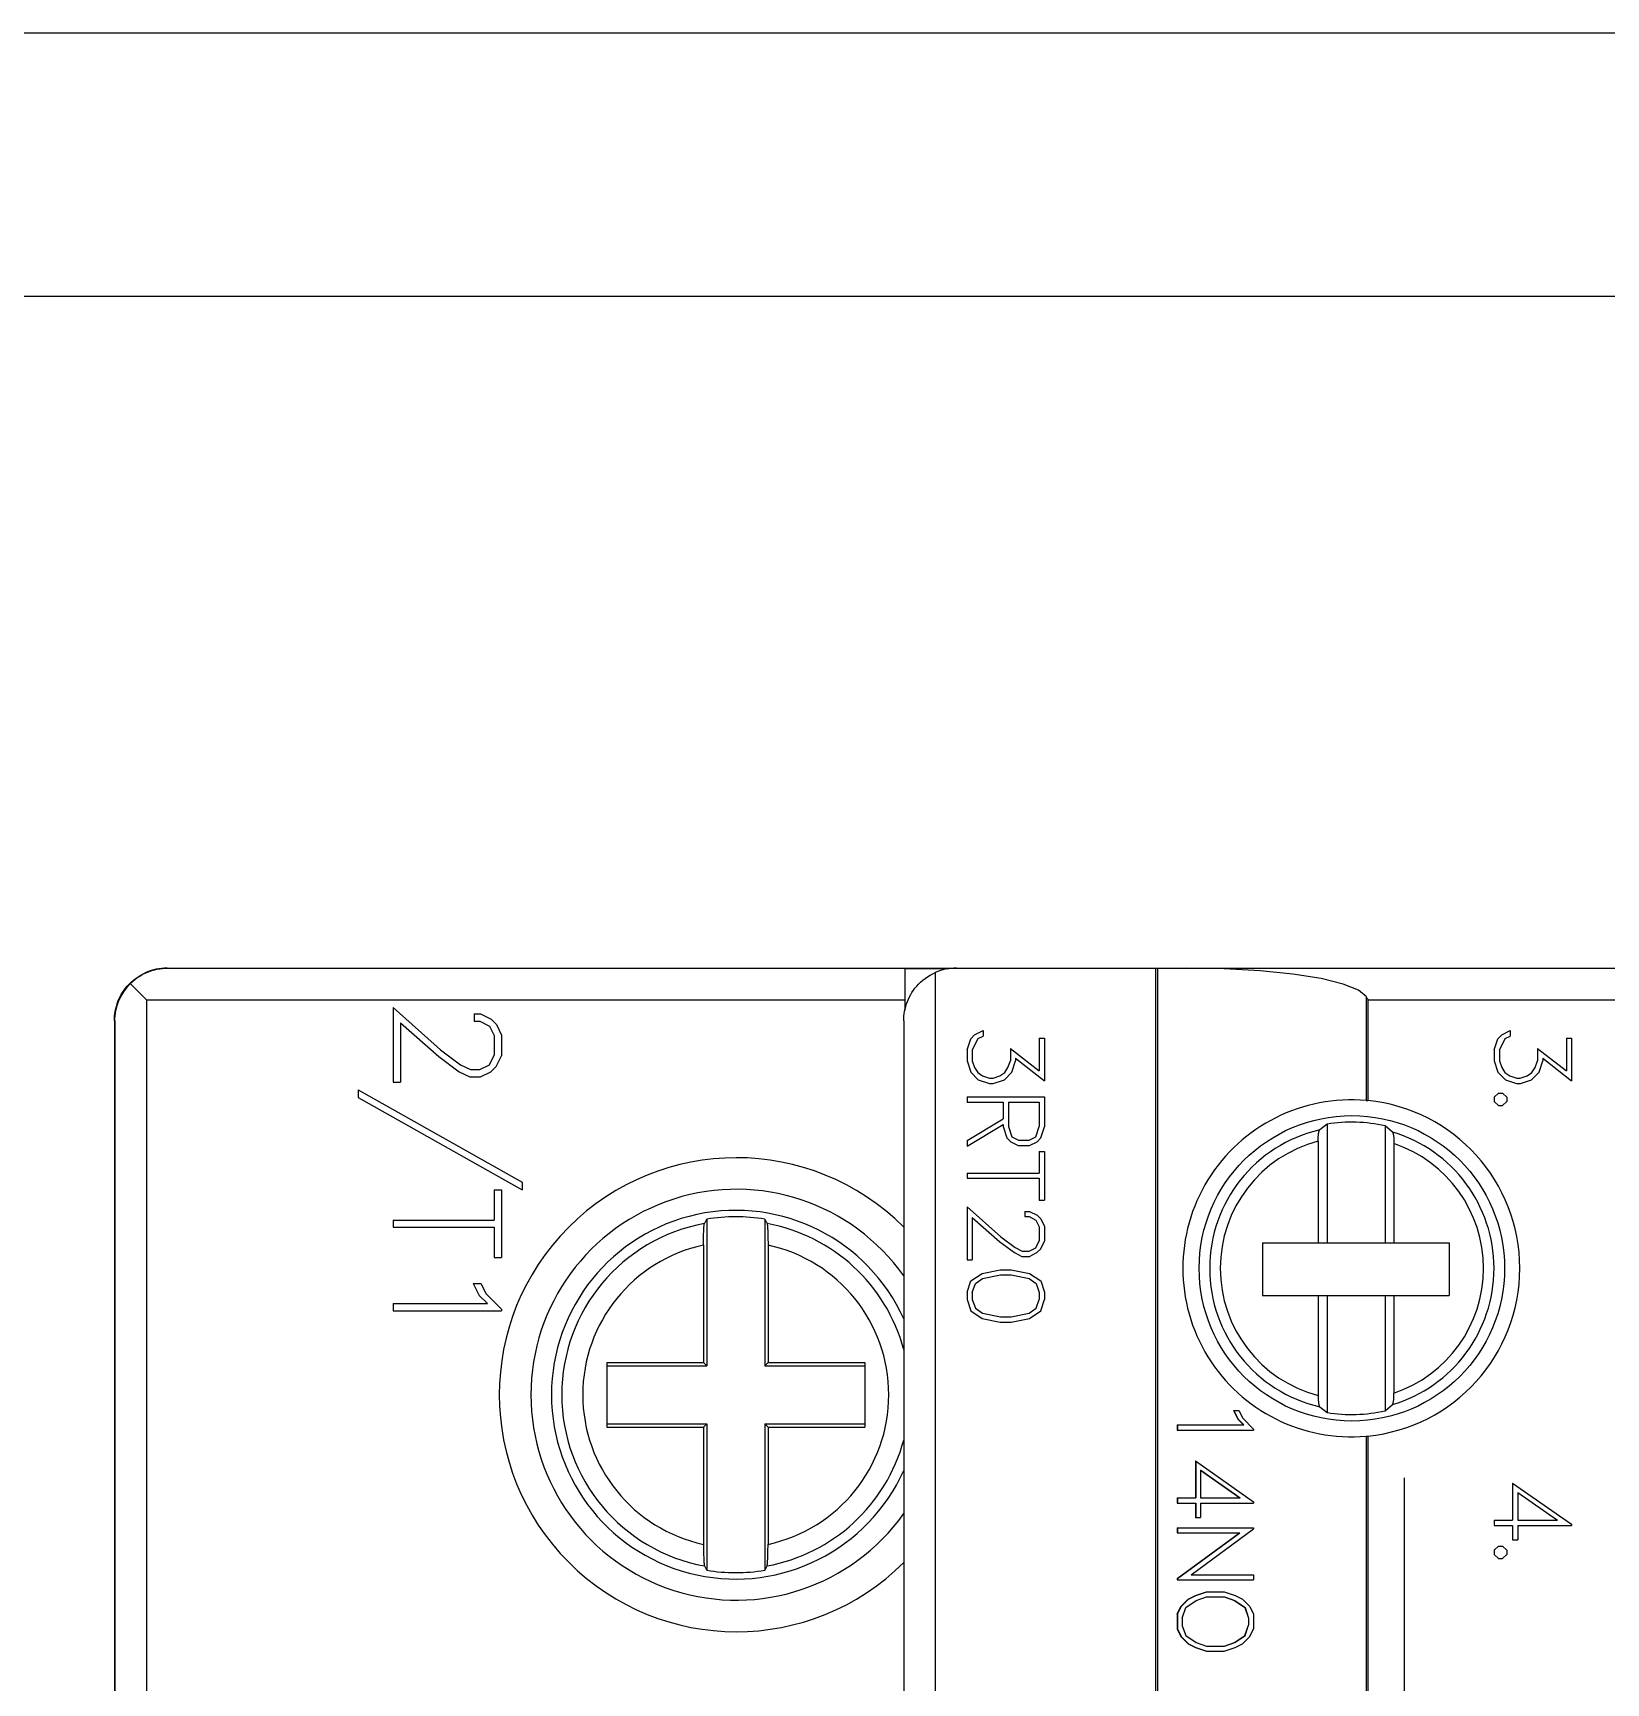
# Model space of a CAD drawing. Header units: millimetres. Extents: x -72 to 2978, y -1067 to 2817.
# Drawn here: x 478.3 to 508.17, y 293.56 to 324.88 of the extents above; entities that cross this region are included whole.
import ezdxf

# ---------------------------------------------------------------- set-up
doc = ezdxf.new("R2010")
doc.units = ezdxf.units.MM
doc.layers.add('10000_FRONT', color=7, linetype='Continuous')

msp = doc.modelspace()

# ---------------------------------------------------------------- linework, layer by layer
for p, q in [((424.654, 324.884), (733.643, 324.884)), ((504.345, 290.605), (504.345, 297.454))]:
    msp.add_line(p, q)
at = {"color": 30, "true_color": 0xf8991e}
msp.add_line((433.915, 319.884), (726.121, 319.884), dxfattribs=at)
at = {"layer": '10000_FRONT', "color": 7, "linetype": 'Continuous', "lineweight": 25}
for p, q in [((480.345, 306.995), (480.395, 307.022)), ((480.364, 307), (480.411, 307.025)), ((480.395, 307.022), (480.445, 307.046)), ((480.411, 307.025), (480.459, 307.047)), ((480.445, 307.046), (480.445, 307.041)), ((480.459, 307.047), (480.508, 307.067)), ((480.508, 307.067), (480.558, 307.084)), ((480.558, 307.084), (480.608, 307.098)), ((480.608, 307.098), (480.659, 307.11)), ((480.659, 307.11), (480.709, 307.118)), ((480.709, 307.118), (480.758, 307.124)), ((480.758, 307.124), (480.807, 307.128)), ((480.807, 307.128), (480.855, 307.129)), ((480.845, 307.129), (480.855, 307.129)), ((480.855, 307.129), (494.855, 307.129)), ((494.855, 307.129), (494.855, 306.529)), ((494.855, 307.129), (548.835, 307.129)), ((494.855, 307.119), (495.694, 307.119)), ((495.335, 306.995), (495.385, 307.022)), ((495.385, 307.022), (495.435, 307.046)), ((495.435, 307.046), (495.435, 279.129)), ((496.945, 307.129), (496.945, 307.129)), ((499.619, 307.129), (499.619, 279.129)), ((499.653, 307.129), (499.653, 279.129)), ((480.002, 306.667), (480.029, 306.708)), ((480.011, 306.666), (480.041, 306.71)), ((480.029, 306.708), (480.058, 306.747)), ((480.041, 306.71), (480.073, 306.752)), ((480.058, 306.747), (480.091, 306.786)), ((480.073, 306.752), (480.108, 306.794)), ((480.091, 306.786), (480.126, 306.824)), ((480.108, 306.794), (480.148, 306.836)), ((480.126, 306.824), (480.165, 306.862)), ((480.148, 306.836), (480.19, 306.876)), ((480.148, 306.836), (480.455, 306.529)), ((480.165, 306.862), (480.206, 306.899)), ((480.19, 306.876), (480.232, 306.911)), ((480.206, 306.899), (480.25, 306.933)), ((480.232, 306.911), (480.274, 306.943)), ((480.25, 306.933), (480.297, 306.965)), ((480.274, 306.943), (480.318, 306.973)), ((480.297, 306.965), (480.345, 306.995)), ((480.318, 306.973), (480.364, 307)), ((494.992, 306.667), (495.019, 306.708)), ((495.019, 306.708), (495.048, 306.747)), ((495.048, 306.747), (495.081, 306.786)), ((495.081, 306.786), (495.116, 306.824)), ((495.116, 306.824), (495.155, 306.862)), ((495.155, 306.862), (495.196, 306.899)), ((495.196, 306.899), (495.24, 306.933)), ((495.24, 306.933), (495.287, 306.965)), ((495.287, 306.965), (495.335, 306.995)), ((479.871, 306.356), (479.883, 306.402)), ((479.883, 306.402), (479.897, 306.448)), ((479.886, 306.376), (479.9, 306.426)), ((479.897, 306.448), (479.914, 306.493)), ((479.9, 306.426), (479.917, 306.476)), ((479.914, 306.493), (479.933, 306.538)), ((479.917, 306.476), (479.937, 306.525)), ((479.933, 306.538), (479.954, 306.582)), ((479.937, 306.525), (479.959, 306.573)), ((479.954, 306.582), (479.977, 306.625)), ((479.959, 306.573), (479.984, 306.62)), ((479.977, 306.625), (480.002, 306.667)), ((479.984, 306.62), (480.011, 306.666)), ((480.455, 306.529), (480.455, 262.729)), ((480.455, 306.529), (494.855, 306.529)), ((494.855, 306.529), (494.855, 306.328)), ((494.861, 306.356), (494.873, 306.402)), ((494.873, 306.402), (494.887, 306.448)), ((494.887, 306.448), (494.904, 306.493)), ((494.904, 306.493), (494.923, 306.538)), ((494.923, 306.538), (494.944, 306.582)), ((494.944, 306.582), (494.967, 306.625)), ((494.967, 306.625), (494.992, 306.667)), ((503.616, 306.589), (503.616, 304.617)), ((503.616, 306.589), (503.621, 306.58)), ((503.621, 306.58), (503.626, 306.572)), ((503.626, 306.572), (503.631, 306.563)), ((503.631, 306.563), (503.636, 306.555)), ((503.636, 306.555), (503.641, 306.546)), ((503.641, 306.546), (503.646, 306.538)), ((503.646, 306.538), (503.651, 306.529)), ((503.651, 306.529), (503.651, 304.614)), ((503.651, 306.529), (541.019, 306.529)), ((479.845, 306.129), (479.846, 306.173)), ((479.845, 306.129), (479.845, 263.139)), ((479.846, 306.173), (479.849, 306.218)), ((479.849, 306.218), (479.854, 306.264)), ((479.854, 306.264), (479.861, 306.309)), ((479.855, 306.129), (479.856, 306.177)), ((479.855, 306.129), (479.855, 263.129)), ((479.856, 306.177), (479.86, 306.226)), ((479.86, 306.226), (479.866, 306.276)), ((479.861, 306.309), (479.871, 306.356)), ((479.866, 306.276), (479.875, 306.326)), ((479.875, 306.326), (479.886, 306.376)), ((485.139, 306.381), (485.139, 304.966)), ((485.139, 306.381), (486.039, 305.58)), ((485.276, 306.091), (485.276, 304.966)), ((485.276, 306.091), (486.009, 305.451)), ((486.675, 306.258), (486.675, 306.119)), ((486.675, 306.258), (486.799, 306.258)), ((486.675, 306.119), (486.788, 306.119)), ((486.788, 306.119), (486.969, 306.028)), ((486.799, 306.258), (487, 306.16)), ((487, 306.16), (487.099, 306.058)), ((494.835, 306.129), (494.836, 306.173)), ((494.835, 306.129), (494.835, 279.329)), ((494.836, 306.173), (494.839, 306.218)), ((494.839, 306.218), (494.844, 306.264)), ((494.844, 306.264), (494.851, 306.309)), ((494.851, 306.309), (494.861, 306.356)), ((486.969, 306.028), (487.06, 305.847)), ((487.06, 305.847), (487.06, 305.474)), ((487.099, 306.058), (487.197, 305.857)), ((487.197, 305.857), (487.197, 305.462)), ((496.038, 305.576), (496.108, 305.788)), ((496.108, 305.788), (496.18, 305.862)), ((496.136, 305.57), (496.246, 305.792)), ((496.18, 305.862), (496.342, 305.943)), ((496.246, 305.792), (496.342, 305.839)), ((496.342, 305.943), (496.342, 305.839)), ((497.41, 305.796), (497.41, 305.181)), ((497.41, 305.796), (497.508, 305.796)), ((497.508, 305.796), (497.508, 304.988)), ((506.048, 305.576), (506.118, 305.788)), ((506.118, 305.788), (506.19, 305.862)), ((506.146, 305.57), (506.256, 305.792)), ((506.19, 305.862), (506.352, 305.943)), ((506.256, 305.792), (506.352, 305.839)), ((506.352, 305.943), (506.352, 305.839)), ((507.42, 305.796), (507.42, 305.181)), ((507.42, 305.796), (507.518, 305.796)), ((507.518, 305.796), (507.518, 304.988)), ((486.009, 305.451), (486.396, 305.161)), ((486.039, 305.58), (486.42, 305.295)), ((486.969, 305.292), (487.06, 305.474)), ((487.098, 305.263), (487.197, 305.462)), ((496.038, 305.576), (496.038, 305.366)), ((496.136, 305.57), (496.136, 305.37)), ((496.86, 305.606), (496.86, 305.37)), ((496.86, 305.606), (497.41, 305.181)), ((506.048, 305.576), (506.048, 305.366)), ((506.146, 305.57), (506.146, 305.37)), ((506.87, 305.606), (506.87, 305.37)), ((506.87, 305.606), (507.42, 305.181)), ((486.396, 305.161), (486.593, 305.062)), ((486.42, 305.295), (486.607, 305.202)), ((486.607, 305.202), (486.788, 305.202)), ((486.788, 305.202), (486.969, 305.292)), ((486.797, 305.062), (486.997, 305.161)), ((486.997, 305.161), (487.098, 305.263)), ((496.038, 305.366), (496.109, 305.155)), ((496.109, 305.155), (496.251, 305.011)), ((496.136, 305.37), (496.182, 305.239)), ((496.182, 305.239), (496.242, 305.147)), ((496.242, 305.147), (496.334, 305.086)), ((496.662, 305.086), (496.755, 305.147)), ((496.746, 305.011), (496.89, 305.155)), ((496.755, 305.147), (496.815, 305.239)), ((496.815, 305.239), (496.86, 305.37)), ((496.89, 305.155), (496.96, 305.366)), ((496.96, 305.419), (496.96, 305.366)), ((496.96, 305.419), (497.508, 304.988)), ((506.048, 305.366), (506.119, 305.155)), ((506.119, 305.155), (506.261, 305.011)), ((506.146, 305.37), (506.192, 305.239)), ((506.192, 305.239), (506.252, 305.147)), ((506.252, 305.147), (506.344, 305.086)), ((506.672, 305.086), (506.765, 305.147)), ((506.756, 305.011), (506.9, 305.155)), ((506.765, 305.147), (506.825, 305.239)), ((506.825, 305.239), (506.87, 305.37)), ((506.9, 305.155), (506.97, 305.366)), ((506.97, 305.419), (506.97, 305.366)), ((506.97, 305.419), (507.518, 304.988)), ((485.139, 304.966), (485.276, 304.966)), ((486.593, 305.062), (486.797, 305.062)), ((496.251, 305.011), (496.462, 304.941)), ((496.334, 305.086), (496.466, 305.041)), ((496.462, 304.941), (496.535, 304.941)), ((496.466, 305.041), (496.531, 305.041)), ((496.531, 305.041), (496.662, 305.086)), ((496.535, 304.941), (496.746, 305.011)), ((506.261, 305.011), (506.472, 304.941)), ((506.344, 305.086), (506.476, 305.041)), ((506.472, 304.941), (506.545, 304.941)), ((506.476, 305.041), (506.541, 305.041)), ((506.541, 305.041), (506.672, 305.086)), ((506.545, 304.941), (506.756, 305.011)), ((484.473, 304.819), (484.473, 304.67)), ((484.473, 304.819), (487.589, 303.065)), ((484.473, 304.67), (487.589, 302.918)), ((496.038, 304.682), (496.038, 304.584)), ((496.038, 304.682), (497.508, 304.682)), ((496.038, 304.584), (496.724, 304.584)), ((496.724, 304.584), (496.724, 304.268)), ((496.822, 304.584), (496.822, 304.123)), ((496.822, 304.584), (497.41, 304.584)), ((497.41, 304.584), (497.41, 304.123)), ((497.508, 304.682), (497.508, 304.118)), ((503.616, 304.617), (503.621, 304.616)), ((503.621, 304.616), (503.626, 304.616)), ((503.626, 304.616), (503.631, 304.615)), ((503.631, 304.615), (503.636, 304.615)), ((503.636, 304.615), (503.641, 304.614)), ((503.641, 304.614), (503.646, 304.614)), ((503.646, 304.614), (503.651, 304.614)), ((506.048, 304.678), (506.127, 304.756)), ((506.048, 304.678), (506.048, 304.597)), ((506.048, 304.597), (506.127, 304.519)), ((506.127, 304.756), (506.207, 304.756)), ((506.127, 304.519), (506.207, 304.519)), ((506.207, 304.756), (506.286, 304.678)), ((506.207, 304.519), (506.286, 304.597)), ((506.286, 304.678), (506.286, 304.597)), ((496.038, 303.857), (496.724, 304.268)), ((496.038, 303.751), (496.724, 304.162)), ((496.724, 304.162), (496.724, 304.119)), ((496.724, 304.119), (496.795, 303.908)), ((496.795, 303.908), (496.866, 303.833)), ((496.822, 304.123), (496.889, 303.927)), ((496.889, 303.927), (497.017, 303.862)), ((497.215, 303.862), (497.343, 303.927)), ((497.343, 303.927), (497.41, 304.123)), ((497.366, 303.833), (497.437, 303.908)), ((497.437, 303.908), (497.508, 304.118)), ((502.705, 303.872), (502.706, 303.886)), ((502.706, 303.9), (502.707, 303.913)), ((502.706, 303.886), (502.706, 303.9)), ((502.707, 303.925), (502.708, 303.937)), ((502.707, 303.913), (502.707, 303.925)), ((502.708, 303.937), (502.709, 303.949)), ((502.709, 303.949), (502.71, 303.961)), ((502.71, 303.961), (502.711, 303.972)), ((502.711, 303.972), (502.713, 303.983)), ((502.713, 303.983), (502.714, 303.993)), ((502.714, 303.993), (502.715, 304.002)), ((502.715, 304.002), (502.717, 304.011)), ((502.717, 304.011), (502.718, 304.02)), ((502.718, 304.02), (502.72, 304.028)), ((502.72, 304.028), (502.722, 304.035)), ((502.722, 304.035), (502.724, 304.041)), ((502.724, 304.041), (502.726, 304.046)), ((502.726, 304.046), (502.728, 304.05)), ((502.728, 304.05), (502.73, 304.054)), ((502.73, 304.054), (502.732, 304.057)), ((502.732, 304.057), (502.734, 304.059)), ((502.875, 304.165), (502.734, 304.059)), ((502.875, 304.165), (502.875, 301.914)), ((503.975, 304.132), (503.975, 301.914)), ((504.116, 304.017), (503.975, 304.132)), ((504.116, 304.017), (504.119, 304.014)), ((504.119, 304.014), (504.121, 304.01)), ((504.121, 304.01), (504.124, 304.004)), ((504.124, 304.004), (504.126, 303.998)), ((504.126, 303.998), (504.128, 303.99)), ((504.128, 303.99), (504.13, 303.981)), ((504.13, 303.981), (504.132, 303.971)), ((504.132, 303.971), (504.134, 303.96)), ((504.134, 303.96), (504.136, 303.949)), ((504.136, 303.949), (504.138, 303.936)), ((504.138, 303.936), (504.139, 303.923)), ((504.139, 303.923), (504.14, 303.908)), ((504.14, 303.908), (504.142, 303.893)), ((504.142, 303.893), (504.143, 303.879)), ((496.038, 303.857), (496.038, 303.751)), ((496.866, 303.833), (497.009, 303.764)), ((497.009, 303.764), (497.222, 303.764)), ((497.017, 303.862), (497.215, 303.862)), ((497.222, 303.764), (497.366, 303.833)), ((497.41, 303.647), (497.41, 303.236)), ((497.41, 303.647), (497.508, 303.647)), ((497.508, 303.647), (497.508, 302.726)), ((502.705, 303.859), (502.705, 303.872)), ((502.705, 303.846), (502.705, 303.859)), ((502.705, 303.846), (502.705, 301.914)), ((504.143, 303.879), (504.143, 303.863)), ((504.143, 303.863), (504.144, 303.847)), ((504.144, 303.847), (504.145, 303.83)), ((504.145, 303.83), (504.145, 303.814)), ((504.145, 303.814), (504.145, 303.798)), ((504.145, 303.798), (504.145, 301.914)), ((487.589, 303.065), (487.589, 302.918)), ((496.038, 303.236), (496.038, 303.138)), ((496.038, 303.236), (497.41, 303.236)), ((496.038, 303.138), (497.41, 303.138)), ((497.41, 303.138), (497.41, 302.726)), ((487.06, 302.922), (487.06, 302.346)), ((487.06, 302.922), (487.197, 302.922)), ((487.197, 302.922), (487.197, 301.633)), ((497.41, 302.726), (497.508, 302.726)), ((485.139, 302.346), (485.139, 302.209)), ((485.139, 302.346), (487.06, 302.346)), ((491.064, 302.303), (491.07, 302.315)), ((491.07, 302.315), (491.076, 302.326)), ((491.076, 302.326), (491.082, 302.338)), ((491.082, 302.338), (491.089, 302.35)), ((491.089, 302.35), (491.095, 302.362)), ((491.095, 302.362), (491.095, 299.579)), ((492.195, 302.362), (492.195, 299.579)), ((492.195, 302.362), (492.201, 302.35)), ((492.201, 302.35), (492.208, 302.338)), ((492.208, 302.338), (492.214, 302.326)), ((492.214, 302.326), (492.22, 302.315)), ((492.22, 302.315), (492.226, 302.303)), ((496.038, 302.599), (496.038, 301.588)), ((496.038, 302.599), (496.681, 302.027)), ((496.136, 302.391), (496.136, 301.588)), ((496.136, 302.391), (496.659, 301.935)), ((497.135, 302.511), (497.135, 302.411)), ((497.135, 302.511), (497.223, 302.511)), ((497.135, 302.411), (497.216, 302.411)), ((497.216, 302.411), (497.345, 302.346)), ((497.223, 302.511), (497.367, 302.441)), ((497.345, 302.346), (497.41, 302.217)), ((497.367, 302.441), (497.438, 302.368)), ((497.438, 302.368), (497.508, 302.225)), ((485.139, 302.209), (487.06, 302.209)), ((487.06, 302.209), (487.06, 301.633)), ((491.033, 301.999), (491.034, 302.023)), ((491.034, 302.046), (491.035, 302.07)), ((491.034, 302.023), (491.034, 302.046)), ((491.035, 302.093), (491.036, 302.115)), ((491.035, 302.07), (491.035, 302.093)), ((491.036, 302.115), (491.037, 302.136)), ((491.037, 302.136), (491.038, 302.155)), ((491.038, 302.155), (491.039, 302.173)), ((491.039, 302.173), (491.04, 302.19)), ((491.04, 302.19), (491.041, 302.206)), ((491.041, 302.206), (491.042, 302.221)), ((491.042, 302.221), (491.043, 302.234)), ((491.043, 302.234), (491.045, 302.246)), ((491.045, 302.246), (491.046, 302.256)), ((491.046, 302.256), (491.047, 302.264)), ((491.047, 302.264), (491.048, 302.271)), ((491.048, 302.271), (491.05, 302.276)), ((491.05, 302.276), (491.051, 302.28)), ((491.051, 302.28), (491.057, 302.291)), ((491.057, 302.291), (491.064, 302.303)), ((492.226, 302.303), (492.233, 302.291)), ((492.233, 302.291), (492.239, 302.28)), ((492.239, 302.28), (492.24, 302.275)), ((492.24, 302.275), (492.242, 302.268)), ((492.242, 302.268), (492.244, 302.259)), ((492.244, 302.259), (492.245, 302.248)), ((492.245, 302.248), (492.247, 302.234)), ((492.247, 302.234), (492.248, 302.217)), ((492.248, 302.217), (492.249, 302.199)), ((492.249, 302.199), (492.251, 302.178)), ((492.251, 302.178), (492.252, 302.157)), ((492.252, 302.157), (492.253, 302.134)), ((492.253, 302.134), (492.254, 302.108)), ((492.254, 302.108), (492.255, 302.081)), ((492.255, 302.081), (492.256, 302.052)), ((492.256, 302.052), (492.256, 302.024)), ((492.256, 302.024), (492.257, 301.995)), ((496.681, 302.027), (496.953, 301.823)), ((497.41, 302.217), (497.41, 301.951)), ((497.508, 302.225), (497.508, 301.942)), ((491.032, 301.948), (491.033, 301.974)), ((491.032, 301.921), (491.032, 301.948)), ((491.032, 301.895), (491.032, 301.921)), ((491.032, 301.87), (491.032, 301.895)), ((491.032, 301.87), (491.032, 299.642)), ((491.033, 301.974), (491.033, 301.999)), ((492.257, 301.995), (492.257, 301.964)), ((492.257, 301.964), (492.258, 301.932)), ((492.258, 301.932), (492.258, 301.901)), ((492.258, 301.901), (492.258, 301.87)), ((492.258, 301.87), (492.258, 299.642)), ((496.659, 301.935), (496.936, 301.727)), ((496.936, 301.727), (497.076, 301.656)), ((496.953, 301.823), (497.087, 301.757)), ((497.087, 301.757), (497.216, 301.757)), ((497.216, 301.757), (497.345, 301.821)), ((497.222, 301.656), (497.365, 301.727)), ((497.345, 301.821), (497.41, 301.951)), ((497.365, 301.727), (497.437, 301.8)), ((497.437, 301.8), (497.508, 301.942)), ((501.645, 301.914), (501.645, 300.914)), ((501.645, 301.914), (502.705, 301.914)), ((502.705, 301.914), (502.875, 301.914)), ((502.875, 301.914), (503.975, 301.914)), ((503.975, 301.914), (504.145, 301.914)), ((504.145, 301.914), (505.195, 301.914)), ((505.195, 301.914), (505.195, 300.914)), ((487.06, 301.633), (487.197, 301.633)), ((496.038, 301.588), (496.136, 301.588)), ((496.322, 301.334), (496.668, 301.403)), ((496.668, 301.403), (496.878, 301.403)), ((496.878, 301.403), (497.224, 301.334)), ((497.076, 301.656), (497.222, 301.656)), ((486.661, 301.144), (486.773, 300.916)), ((486.661, 301.144), (486.805, 301.144)), ((486.805, 301.144), (486.907, 300.943)), ((496.038, 300.977), (496.109, 301.191)), ((496.109, 301.191), (496.322, 301.334)), ((496.137, 300.973), (496.195, 301.143)), ((496.195, 301.143), (496.334, 301.235)), ((496.334, 301.235), (496.673, 301.305)), ((496.673, 301.305), (496.874, 301.305)), ((496.874, 301.305), (497.214, 301.235)), ((497.214, 301.235), (497.353, 301.143)), ((497.224, 301.334), (497.437, 301.191)), ((497.353, 301.143), (497.41, 300.973)), ((497.437, 301.191), (497.508, 300.977)), ((485.139, 300.759), (485.139, 300.622)), ((485.139, 300.759), (486.931, 300.759)), ((486.773, 300.916), (486.931, 300.759)), ((486.907, 300.943), (487.197, 300.651)), ((496.038, 300.977), (496.038, 300.836)), ((496.038, 300.836), (496.109, 300.622)), ((496.137, 300.973), (496.137, 300.839)), ((496.137, 300.839), (496.195, 300.67)), ((497.353, 300.67), (497.41, 300.839)), ((497.41, 300.973), (497.41, 300.839)), ((497.437, 300.622), (497.508, 300.836)), ((497.508, 300.977), (497.508, 300.836)), ((501.645, 300.914), (502.705, 300.914)), ((502.705, 300.914), (502.705, 299.012)), ((502.705, 300.914), (502.875, 300.914)), ((502.875, 300.914), (502.875, 298.694)), ((502.875, 300.914), (503.975, 300.914)), ((503.975, 300.914), (503.975, 298.726)), ((503.975, 300.914), (504.145, 300.914)), ((504.145, 300.914), (504.145, 299.061)), ((504.145, 300.914), (505.195, 300.914)), ((485.139, 300.622), (487.197, 300.622)), ((487.197, 300.651), (487.197, 300.622)), ((496.109, 300.622), (496.322, 300.478)), ((496.195, 300.67), (496.334, 300.578)), ((496.322, 300.478), (496.668, 300.41)), ((496.334, 300.578), (496.673, 300.508)), ((496.673, 300.508), (496.874, 300.508)), ((496.874, 300.508), (497.214, 300.578)), ((496.878, 300.41), (497.224, 300.478)), ((497.214, 300.578), (497.353, 300.67)), ((497.224, 300.478), (497.437, 300.622)), ((496.668, 300.41), (496.878, 300.41)), ((489.195, 299.642), (489.195, 298.416)), ((489.195, 299.642), (491.032, 299.642)), ((489.195, 299.579), (491.095, 299.579)), ((491.032, 299.642), (491.095, 299.579)), ((492.195, 299.579), (492.258, 299.642)), ((492.195, 299.579), (494.095, 299.579)), ((492.258, 299.642), (494.095, 299.642)), ((494.095, 299.642), (494.095, 298.416)), ((502.705, 299.012), (502.705, 298.997)), ((502.705, 298.997), (502.705, 298.98)), ((502.705, 298.98), (502.706, 298.964)), ((502.706, 298.964), (502.707, 298.948)), ((502.707, 298.948), (502.707, 298.933)), ((502.707, 298.933), (502.708, 298.918)), ((502.708, 298.918), (502.71, 298.904)), ((502.71, 298.904), (502.711, 298.89)), ((502.711, 298.89), (502.712, 298.876)), ((502.712, 298.876), (502.714, 298.864)), ((504.126, 298.861), (504.128, 298.868)), ((504.128, 298.868), (504.13, 298.875)), ((504.13, 298.875), (504.132, 298.883)), ((504.132, 298.883), (504.133, 298.892)), ((504.133, 298.892), (504.135, 298.901)), ((504.135, 298.901), (504.136, 298.911)), ((504.136, 298.911), (504.137, 298.921)), ((504.137, 298.921), (504.139, 298.932)), ((504.139, 298.932), (504.14, 298.944)), ((504.14, 298.944), (504.141, 298.956)), ((504.141, 298.956), (504.142, 298.968)), ((504.142, 298.968), (504.143, 298.98)), ((504.143, 298.993), (504.144, 299.006)), ((504.143, 298.98), (504.143, 298.993)), ((504.144, 299.02), (504.145, 299.034)), ((504.144, 299.006), (504.144, 299.02)), ((504.145, 299.047), (504.145, 299.061)), ((504.145, 299.034), (504.145, 299.047)), ((501.099, 298.73), (501.179, 298.567)), ((501.099, 298.73), (501.201, 298.73)), ((501.105, 298.73), (501.184, 298.567)), ((501.179, 298.567), (501.29, 298.455)), ((501.179, 298.567), (501.184, 298.567)), ((501.184, 298.567), (501.295, 298.455)), ((501.201, 298.73), (501.273, 298.587)), ((501.273, 298.587), (501.477, 298.378)), ((502.714, 298.864), (502.716, 298.853)), ((502.716, 298.853), (502.718, 298.843)), ((502.718, 298.843), (502.72, 298.833)), ((502.72, 298.833), (502.722, 298.824)), ((502.722, 298.824), (502.724, 298.817)), ((502.724, 298.817), (502.726, 298.811)), ((502.726, 298.811), (502.729, 298.806)), ((502.729, 298.806), (502.731, 298.802)), ((502.731, 298.802), (502.734, 298.799)), ((502.734, 298.799), (502.875, 298.694)), ((503.975, 298.726), (504.116, 298.842)), ((504.116, 298.842), (504.118, 298.844)), ((504.118, 298.844), (504.12, 298.847)), ((504.12, 298.847), (504.122, 298.851)), ((504.122, 298.851), (504.124, 298.856)), ((504.124, 298.856), (504.126, 298.861)), ((489.195, 298.479), (491.095, 298.479)), ((489.195, 298.416), (491.032, 298.416)), ((491.032, 298.416), (491.095, 298.479)), ((491.032, 298.416), (491.032, 296.189)), ((491.095, 298.479), (491.095, 295.697)), ((492.195, 298.479), (492.195, 295.697)), ((492.195, 298.479), (492.258, 298.416)), ((492.195, 298.479), (494.095, 298.479)), ((492.258, 298.416), (492.258, 296.189)), ((492.258, 298.416), (494.095, 298.416)), ((500.029, 298.455), (500.029, 298.357)), ((500.029, 298.455), (501.29, 298.455)), ((500.029, 298.357), (501.477, 298.357)), ((500.035, 298.455), (500.035, 298.357)), ((501.29, 298.455), (501.295, 298.455)), ((501.477, 298.378), (501.477, 298.357)), ((503.616, 298.242), (503.621, 298.242)), ((503.616, 298.242), (503.616, 287.767)), ((503.621, 298.242), (503.626, 298.242)), ((503.626, 298.242), (503.631, 298.243)), ((503.631, 298.243), (503.636, 298.243)), ((503.636, 298.243), (503.641, 298.244)), ((503.641, 298.244), (503.646, 298.244)), ((503.646, 298.244), (503.651, 298.245)), ((503.651, 298.245), (503.651, 287.764)), ((500.374, 297.773), (500.374, 297.07)), ((500.374, 297.773), (501.477, 296.995)), ((500.38, 297.769), (500.38, 297.07)), ((500.47, 297.595), (500.47, 297.07)), ((500.47, 297.595), (501.215, 297.07)), ((500.47, 297.595), (500.476, 297.595)), ((500.476, 297.595), (501.221, 297.07)), ((506.398, 297.351), (506.398, 296.647)), ((506.398, 297.351), (507.518, 296.573)), ((500.029, 297.07), (500.029, 296.972)), ((500.029, 297.07), (500.38, 297.07)), ((500.035, 297.07), (500.035, 296.972)), ((500.47, 297.07), (501.215, 297.07)), ((501.215, 297.07), (501.221, 297.07)), ((501.477, 296.995), (501.477, 296.972)), ((506.496, 297.173), (506.496, 296.647)), ((506.496, 297.173), (507.252, 296.647)), ((500.029, 296.972), (500.374, 296.972)), ((500.374, 296.972), (500.374, 296.697)), ((500.374, 296.972), (500.38, 296.972)), ((500.374, 296.697), (500.47, 296.697)), ((500.38, 296.972), (500.38, 296.697)), ((500.47, 296.972), (500.47, 296.697)), ((500.47, 296.972), (501.477, 296.972)), ((500.029, 296.505), (500.029, 296.407)), ((500.029, 296.505), (501.477, 296.505)), ((500.029, 295.537), (501.212, 296.407)), ((500.029, 296.407), (501.212, 296.407)), ((500.035, 296.505), (500.035, 296.407)), ((500.035, 295.537), (501.218, 296.407)), ((500.294, 295.611), (501.477, 296.482)), ((501.212, 296.407), (501.218, 296.407)), ((501.477, 296.505), (501.477, 296.482)), ((506.048, 296.647), (506.048, 296.549)), ((506.048, 296.647), (506.398, 296.647)), ((506.048, 296.549), (506.398, 296.549)), ((506.398, 296.549), (506.398, 296.274)), ((506.496, 296.647), (507.252, 296.647)), ((506.496, 296.549), (506.496, 296.274)), ((506.496, 296.549), (507.518, 296.549)), ((507.518, 296.573), (507.518, 296.549)), ((491.032, 296.189), (491.032, 296.158)), ((491.032, 296.158), (491.032, 296.126)), ((491.032, 296.126), (491.033, 296.094)), ((491.033, 296.094), (491.033, 296.063)), ((491.033, 296.063), (491.034, 296.034)), ((492.256, 296.035), (492.257, 296.059)), ((492.257, 296.111), (492.258, 296.137)), ((492.257, 296.084), (492.257, 296.111)), ((492.257, 296.059), (492.257, 296.084)), ((492.258, 296.163), (492.258, 296.189)), ((492.258, 296.137), (492.258, 296.163)), ((506.048, 296.078), (506.127, 296.156)), ((506.048, 296.078), (506.048, 295.997)), ((506.127, 296.156), (506.207, 296.156)), ((506.207, 296.156), (506.286, 296.078)), ((506.286, 296.078), (506.286, 295.997)), ((506.398, 296.274), (506.496, 296.274)), ((491.034, 296.034), (491.034, 296.006)), ((491.034, 296.006), (491.035, 295.978)), ((491.035, 295.978), (491.036, 295.95)), ((491.036, 295.95), (491.037, 295.925)), ((491.037, 295.925), (491.038, 295.901)), ((491.038, 295.901), (491.039, 295.88)), ((491.039, 295.88), (491.041, 295.86)), ((491.041, 295.86), (491.042, 295.841)), ((491.042, 295.841), (491.043, 295.825)), ((491.043, 295.825), (491.045, 295.811)), ((491.045, 295.811), (491.046, 295.8)), ((491.046, 295.8), (491.048, 295.79)), ((491.048, 295.79), (491.05, 295.783)), ((491.05, 295.783), (491.051, 295.778)), ((491.051, 295.778), (491.057, 295.767)), ((491.057, 295.767), (491.064, 295.755)), ((491.064, 295.755), (491.07, 295.744)), ((491.07, 295.744), (491.076, 295.732)), ((492.214, 295.732), (492.22, 295.744)), ((492.22, 295.744), (492.226, 295.755)), ((492.226, 295.755), (492.233, 295.767)), ((492.233, 295.767), (492.239, 295.778)), ((492.239, 295.778), (492.24, 295.782)), ((492.24, 295.782), (492.241, 295.787)), ((492.241, 295.787), (492.243, 295.794)), ((492.243, 295.794), (492.244, 295.803)), ((492.244, 295.803), (492.245, 295.812)), ((492.245, 295.812), (492.247, 295.824)), ((492.247, 295.824), (492.248, 295.837)), ((492.248, 295.837), (492.249, 295.852)), ((492.249, 295.852), (492.25, 295.868)), ((492.25, 295.868), (492.251, 295.886)), ((492.251, 295.886), (492.252, 295.903)), ((492.252, 295.903), (492.253, 295.922)), ((492.253, 295.922), (492.254, 295.943)), ((492.254, 295.966), (492.255, 295.989)), ((492.254, 295.943), (492.254, 295.966)), ((492.255, 295.989), (492.256, 296.012)), ((492.256, 296.012), (492.256, 296.035)), ((506.048, 295.997), (506.127, 295.919)), ((506.127, 295.919), (506.207, 295.919)), ((506.207, 295.919), (506.286, 295.997)), ((491.076, 295.732), (491.082, 295.72)), ((491.082, 295.72), (491.089, 295.708)), ((491.089, 295.708), (491.095, 295.697)), ((492.195, 295.697), (492.201, 295.708)), ((492.201, 295.708), (492.208, 295.72)), ((492.208, 295.72), (492.214, 295.732)), ((500.029, 295.537), (500.029, 295.513)), ((500.029, 295.537), (500.035, 295.537)), ((500.029, 295.513), (501.477, 295.513)), ((500.035, 295.537), (500.035, 295.513)), ((500.294, 295.611), (501.477, 295.611)), ((501.477, 295.611), (501.477, 295.513)), ((500.099, 295.007), (500.237, 295.148)), ((500.104, 295.007), (500.243, 295.148)), ((500.191, 294.988), (500.389, 295.121)), ((500.237, 295.148), (500.376, 295.216)), ((500.237, 295.148), (500.243, 295.148)), ((500.243, 295.148), (500.382, 295.216)), ((500.376, 295.216), (500.583, 295.287)), ((500.376, 295.216), (500.382, 295.216)), ((500.382, 295.216), (500.588, 295.287)), ((500.389, 295.121), (500.586, 295.189)), ((500.583, 295.287), (500.923, 295.287)), ((500.586, 295.189), (500.925, 295.189)), ((500.919, 295.189), (501.116, 295.121)), ((500.923, 295.287), (501.13, 295.216)), ((500.925, 295.189), (501.122, 295.121)), ((501.116, 295.121), (501.313, 294.988)), ((501.116, 295.121), (501.122, 295.121)), ((501.122, 295.121), (501.319, 294.988)), ((501.13, 295.216), (501.269, 295.148)), ((501.269, 295.148), (501.407, 295.007)), ((500.029, 294.864), (500.099, 295.007)), ((500.029, 294.864), (500.029, 294.583)), ((500.029, 294.864), (500.035, 294.864)), ((500.035, 294.864), (500.104, 295.007)), ((500.035, 294.864), (500.035, 294.583)), ((500.099, 295.007), (500.104, 295.007)), ((500.125, 294.79), (500.191, 294.988)), ((501.313, 294.988), (501.379, 294.79)), ((501.313, 294.988), (501.319, 294.988)), ((501.319, 294.988), (501.385, 294.79)), ((501.407, 295.007), (501.477, 294.864)), ((501.477, 294.864), (501.477, 294.583)), ((500.029, 294.583), (500.099, 294.439)), ((500.029, 294.583), (500.035, 294.583)), ((500.035, 294.583), (500.104, 294.439)), ((500.125, 294.79), (500.125, 294.64)), ((500.125, 294.64), (500.191, 294.458)), ((501.313, 294.458), (501.379, 294.657)), ((501.319, 294.458), (501.385, 294.657)), ((501.379, 294.79), (501.379, 294.657)), ((501.379, 294.79), (501.385, 294.79)), ((501.379, 294.657), (501.385, 294.657)), ((501.385, 294.79), (501.385, 294.657)), ((501.407, 294.439), (501.477, 294.583)), ((500.099, 294.439), (500.237, 294.299)), ((500.099, 294.439), (500.104, 294.439)), ((500.104, 294.439), (500.243, 294.299)), ((500.191, 294.458), (500.389, 294.324)), ((500.237, 294.299), (500.376, 294.23)), ((500.237, 294.299), (500.243, 294.299)), ((500.243, 294.299), (500.382, 294.23)), ((500.376, 294.23), (500.583, 294.16)), ((500.376, 294.23), (500.382, 294.23)), ((500.382, 294.23), (500.588, 294.16)), ((500.389, 294.324), (500.586, 294.258)), ((500.586, 294.258), (500.925, 294.258)), ((500.919, 294.258), (501.116, 294.324)), ((500.923, 294.16), (501.13, 294.23)), ((500.925, 294.258), (501.122, 294.324)), ((501.116, 294.324), (501.313, 294.458)), ((501.116, 294.324), (501.122, 294.324)), ((501.122, 294.324), (501.319, 294.458)), ((501.13, 294.23), (501.269, 294.299)), ((501.269, 294.299), (501.407, 294.439)), ((501.313, 294.458), (501.319, 294.458)), ((500.583, 294.16), (500.923, 294.16))]:
    msp.add_line(p, q, dxfattribs=at)
msp.add_lwpolyline([(503.616, 306.589), (503.47, 306.712), (503.18, 306.827), (502.76, 306.929), (502.227, 307.014), (501.605, 307.077), (500.922, 307.116), (500.207, 307.129)], dxfattribs=at)
msp.add_circle((503.345, 301.429), 2.9, dxfattribs=at)
for centre, radius, start, end in [((480.845, 306.129), 1, 90, 113.5783), ((495.835, 306.129), 1, 90, 113.5782), ((480.845, 306.119), 1, 134.5948, 180), ((503.335, 301.429), 3.2, 84.956, 275.044), ((503.335, 301.429), 3.2, 275.6645, 84.3355), ((503.345, 301.429), 2.776, 76.8814, 99.7486), ((503.345, 301.429), 2.7, 103.0846, 256.9154), ((503.345, 301.429), 2.7, 360, 73.4023), ((503.345, 301.429), 2.5, 104.8328, 255.1672), ((503.345, 301.429), 2.5, 288.6629, 71.3371), ((491.655, 299.029), 4.5, 45.0354, 314.9646), ((491.655, 299.029), 3.9, 35.3742, 324.6258), ((491.645, 299.029), 3.5, 24.2956, 335.7044), ((491.645, 299.029), 3.378, 80.6281, 99.3718), ((491.645, 299.029), 3.304, 100.3512, 180), ((491.645, 299.029), 3.304, 15.1239, 79.6488), ((491.645, 299.029), 2.906, 102.1754, 257.8246), ((491.645, 299.029), 2.906, 282.1754, 77.8246), ((503.345, 301.429), 2.7, 286.5977, 360), ((491.645, 299.029), 3.304, 180, 259.6488), ((503.345, 301.429), 2.776, 260.2514, 283.1186), ((491.645, 299.029), 3.304, 280.3512, 344.8761), ((491.645, 299.029), 3.378, 260.6282, 279.3719)]:
    msp.add_arc(centre, radius, start, end, dxfattribs=at)

doc.saveas('drawing.dxf')
